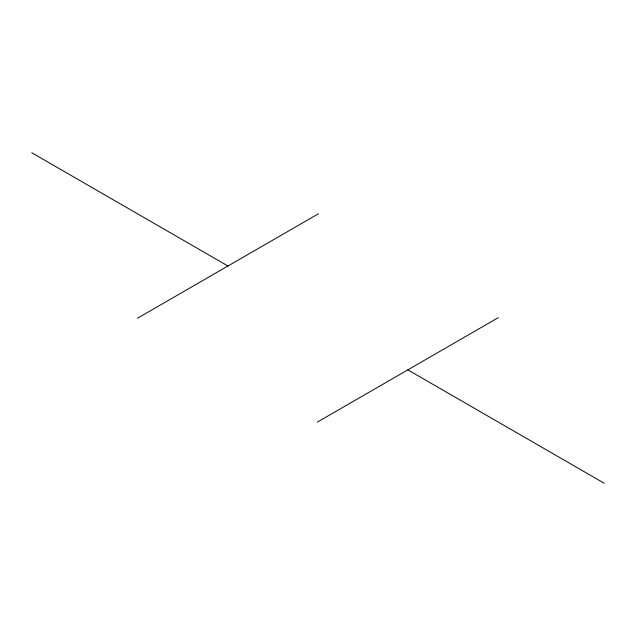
<?xml version="1.0" encoding="UTF-8"?>
<svg xmlns="http://www.w3.org/2000/svg" width="636" height="636" viewBox="0 0 636 636"><rect width="100%" height="100%" fill="white"/><g stroke="black" fill="none" stroke-linecap="round" stroke-linejoin="round"><path stroke-width="0.95" d="M137.44 318.262L318.461 213.752M317.324 422.121L498.346 317.61M31.8 152.767L227.95 266.007M407.835 369.866L604.2 483.233"/></g></svg>
